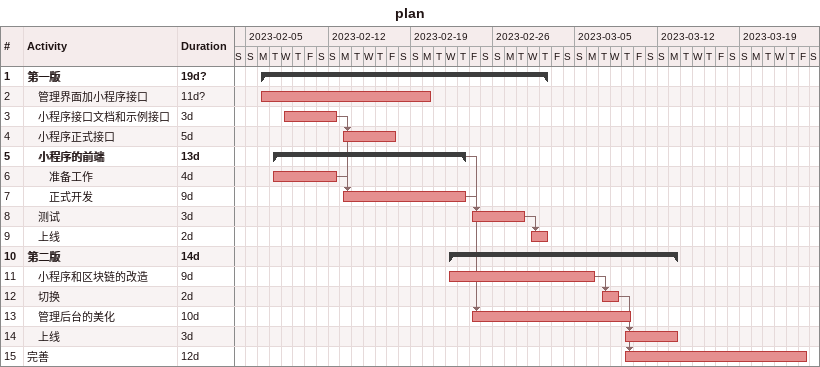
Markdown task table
plan

| ID | Level | Task | Duration | Start | Finish | Predecessors |
|---|---|---|---|---|---|---|
| 1 | 1 | **第一版** | 19d? | 2023-02-06 | 2023-03-02 |  |
| 2 | 2 | 管理界面加小程序接口 | 11d? | 2023-02-06 | 2023-02-20 |  |
| 3 | 2 | 小程序接口文档和示例接口 | 3d | 2023-02-08 | 2023-02-12 |  |
| 4 | 2 | 小程序正式接口 | 5d | 2023-02-13 | 2023-02-17 | 3 |
| 5 | 2 | **小程序的前端** | 13d | 2023-02-07 | 2023-02-23 |  |
| 6 | 3 | 准备工作 | 4d | 2023-02-07 | 2023-02-12 |  |
| 7 | 3 | 正式开发 | 9d | 2023-02-13 | 2023-02-23 | 3, 6 |
| 8 | 2 | 测试 | 3d | 2023-02-24 | 2023-02-28 | 5 |
| 9 | 2 | 上线 | 2d | 2023-03-01 | 2023-03-02 | 8 |
| 10 | 1 | **第二版** | 14d | 2023-02-22 | 2023-03-13 |  |
| 11 | 2 | 小程序和区块链的改造 | 9d | 2023-02-22 | 2023-03-06 |  |
| 12 | 2 | 切换 | 2d | 2023-03-07 | 2023-03-08 | 11 |
| 13 | 2 | 管理后台的美化 | 10d | 2023-02-24 | 2023-03-09 | 7 |
| 14 | 2 | 上线 | 3d | 2023-03-09 | 2023-03-13 | 12 |
| 15 | 1 | 完善 | 12d | 2023-03-09 | 2023-03-24 | 12 |
